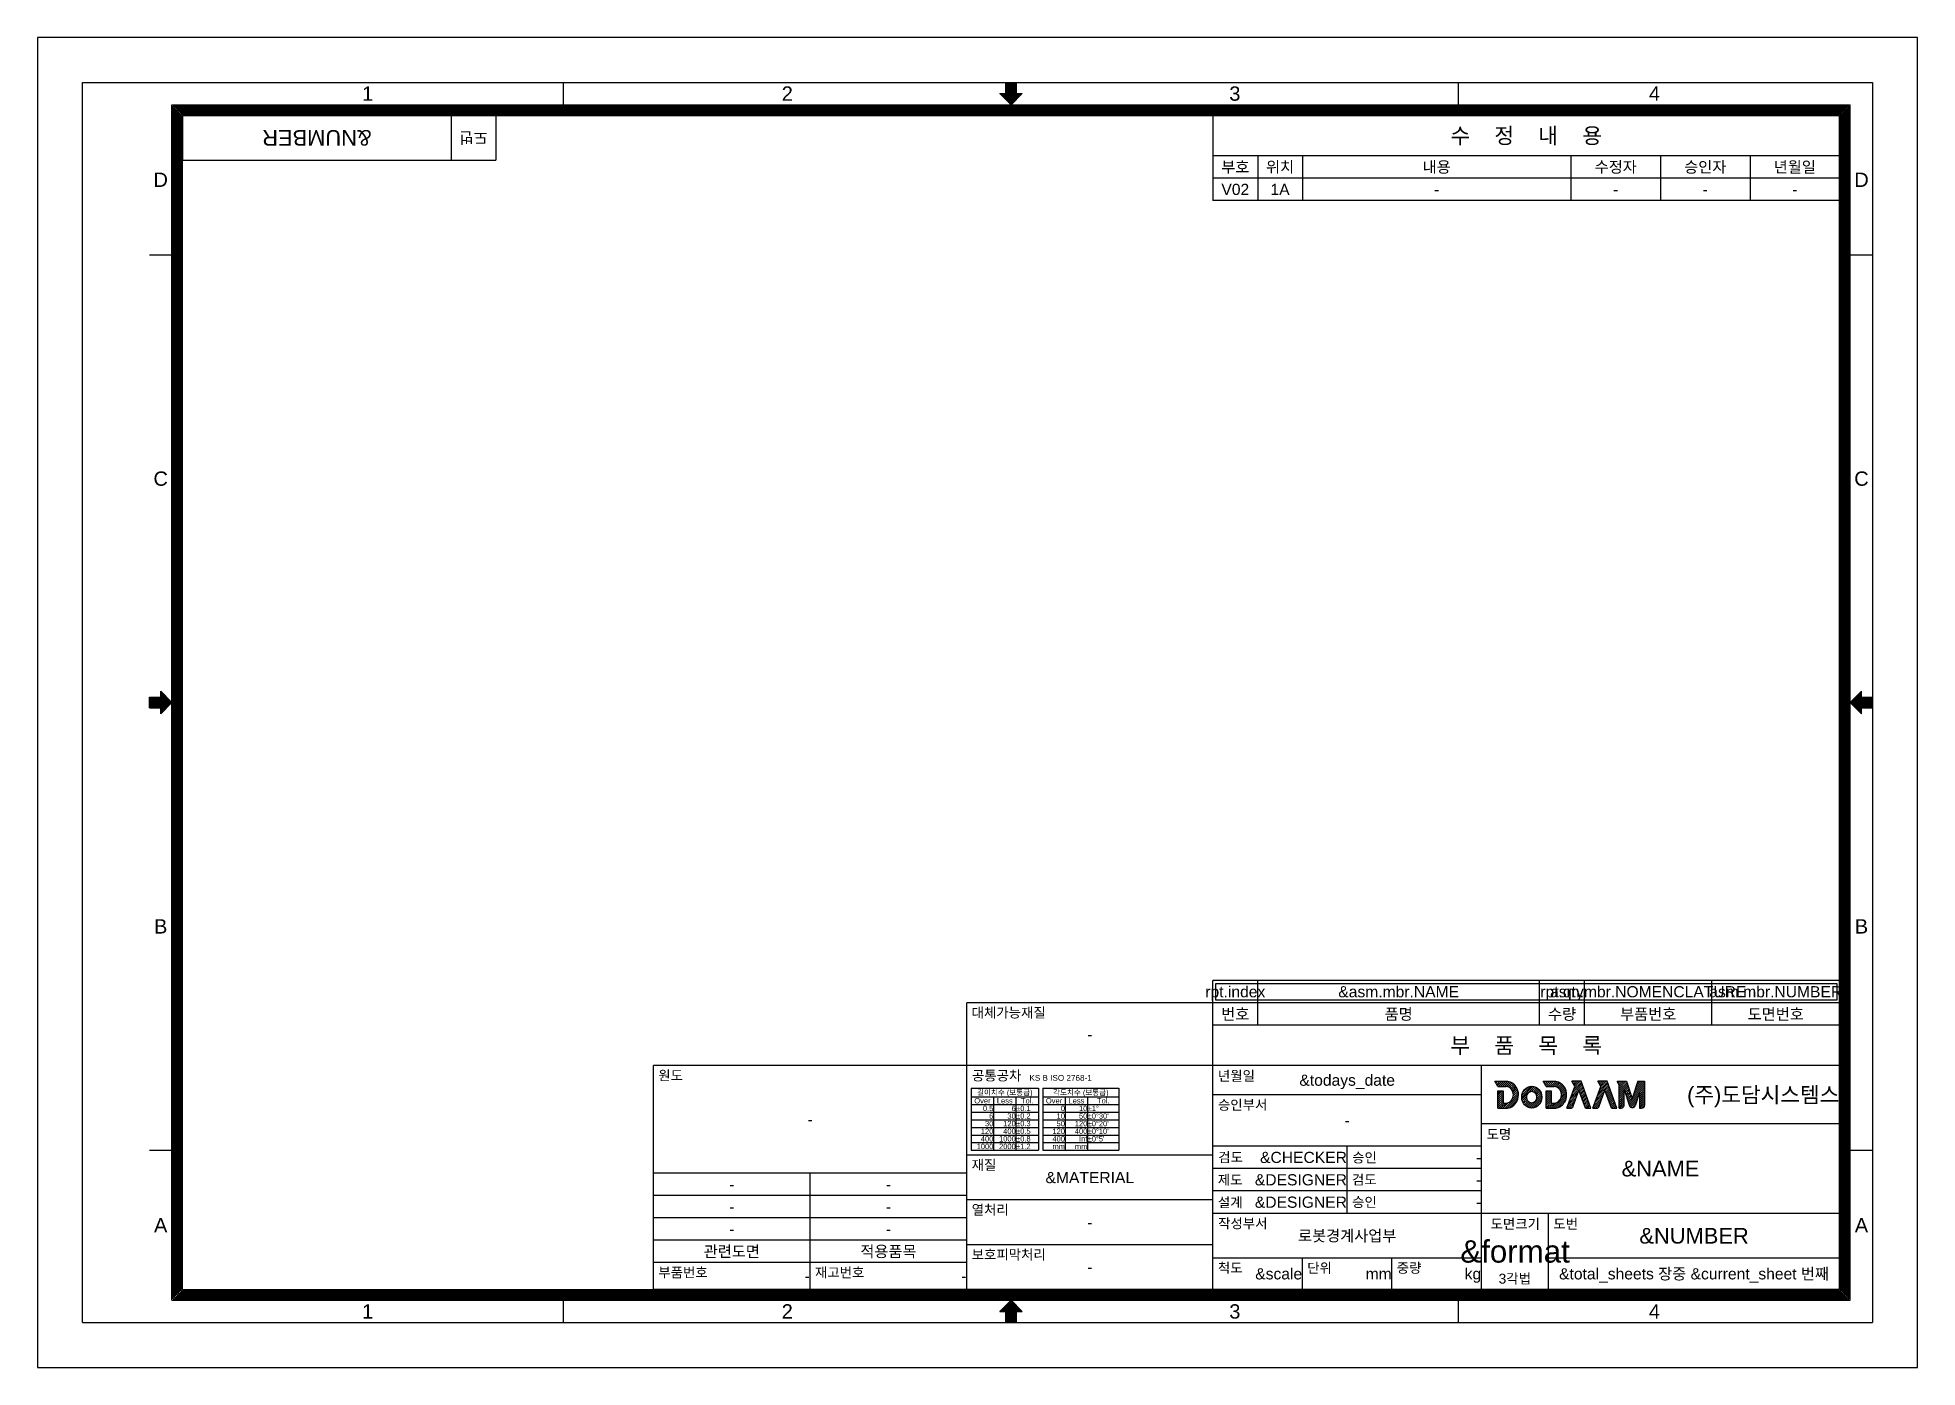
# Model space of a CAD drawing. Header units: millimetres. Extents: x 0 to 420, y 0 to 297.
import ezdxf

# ---------------------------------------------------------------- set-up
doc = ezdxf.new("R2010")
doc.units = ezdxf.units.MM
doc.header["$LTSCALE"] = 23.1
doc.layers.get('0').update_dxf_attribs({"linetype": 'CONTINUOUS'})
doc.layers.add('FRAME', color=7, linetype='CONTINUOUS')
doc.styles.add('TEXTSTYLE_1', font='gdt', dxfattribs={"width": 0.8})
doc.styles.add('TEXTSTYLE_2', font='arialuni.ttf')

msp = doc.modelspace()

# ---------------------------------------------------------------- linework, layer by layer
at = {"color": 7}
for p, q in [((32.4, 279.6), (102.4, 279.6)), ((32.4, 279.6), (32.4, 269.6)), ((92.4, 279.6), (92.4, 269.6)), ((102.4, 279.6), (102.4, 269.6)), ((402.6, 279.6), (262.6, 279.6)), ((262.6, 279.6), (262.6, 260.6)), ((402.6, 279.6), (402.6, 260.6)), ((32.4, 269.6), (102.4, 269.6)), ((402.6, 270.6), (262.6, 270.6)), ((272.6, 270.6), (272.6, 260.6)), ((282.6, 270.6), (282.6, 260.6)), ((342.6, 270.6), (342.6, 260.6)), ((362.6, 270.6), (362.6, 260.6)), ((382.6, 270.6), (382.6, 260.6)), ((402.6, 265.6), (262.6, 265.6)), ((402.6, 260.6), (262.6, 260.6)), ((402.6, 86.4), (262.6, 86.4)), ((262.6, 67.4), (262.6, 86.4)), ((263.23, 82.03), (263.23, 85.77)), ((263.23, 85.77), (401.97, 85.77)), ((272.6, 76.4), (272.6, 86.4)), ((335.6, 76.4), (335.6, 86.4)), ((345.6, 76.4), (345.6, 86.4)), ((374.1, 76.4), (374.1, 86.4)), ((401.97, 85.77), (401.97, 82.03)), ((402.6, 67.4), (402.6, 86.4)), ((262.6, 81.4), (207.6, 81.4)), ((207.6, 17.4), (207.6, 81.4)), ((262.6, 17.4), (262.6, 81.4)), ((402.6, 81.4), (262.6, 81.4)), ((401.97, 82.03), (263.23, 82.03)), ((402.6, 76.4), (262.6, 76.4)), ((207.6, 67.4), (137.6, 67.4)), ((137.6, 17.4), (137.6, 67.4)), ((262.6, 67.4), (207.6, 67.4)), ((207.6, 17.4), (207.6, 67.4)), ((322.6, 67.4), (262.6, 67.4)), ((262.6, 17.4), (262.6, 67.4)), ((402.6, 67.4), (262.6, 67.4)), ((402.6, 67.4), (322.6, 67.4)), ((322.6, 17.4), (322.6, 67.4)), ((322.6, 17.4), (322.6, 67.4)), ((402.6, 17.4), (402.6, 67.4)), ((208.6, 62.4), (223.6, 62.4)), ((208.6, 62.4), (208.6, 48.5)), ((208.6, 60.4), (223.6, 60.4)), ((213.6, 60.4), (213.6, 48.5)), ((218.6, 60.4), (218.6, 48.5)), ((223.6, 62.4), (223.6, 48.5)), ((224.6, 62.4), (241.6, 62.4)), ((224.6, 62.4), (224.6, 48.5)), ((224.6, 60.4), (241.6, 60.4)), ((229.6, 60.4), (229.6, 48.5)), ((234.6, 60.4), (234.6, 48.5)), ((241.6, 62.4), (241.6, 48.5)), ((322.6, 60.9), (262.6, 60.9)), ((208.6, 58.7), (223.6, 58.7)), ((208.6, 57), (223.6, 57)), ((208.6, 55.3), (223.6, 55.3)), ((224.6, 58.7), (241.6, 58.7)), ((224.6, 57), (241.6, 57)), ((224.6, 55.3), (241.6, 55.3)), ((208.6, 53.6), (223.6, 53.6)), ((208.6, 51.9), (223.6, 51.9)), ((224.6, 53.6), (241.6, 53.6)), ((224.6, 51.9), (241.6, 51.9)), ((402.6, 54.4), (322.6, 54.4)), ((262.6, 47.4), (207.6, 47.4)), ((208.6, 50.2), (223.6, 50.2)), ((208.6, 48.5), (223.6, 48.5)), ((224.6, 50.2), (241.6, 50.2)), ((224.6, 48.5), (241.6, 48.5)), ((322.6, 49.4), (262.6, 49.4)), ((292.6, 34.4), (292.6, 49.4)), ((207.6, 43.4), (137.6, 43.4)), ((172.6, 17.4), (172.6, 43.4)), ((322.6, 44.4), (262.6, 44.4)), ((207.6, 38.4), (137.6, 38.4)), ((322.6, 39.4), (262.6, 39.4)), ((262.6, 37.4), (207.6, 37.4)), ((322.6, 34.4), (262.6, 34.4)), ((402.6, 34.4), (322.6, 34.4)), ((337.6, 17.4), (337.6, 34.4)), ((207.6, 33.4), (137.6, 33.4)), ((207.6, 28.4), (137.6, 28.4)), ((262.6, 27.4), (207.6, 27.4)), ((207.6, 23.4), (137.6, 23.4)), ((322.6, 24.4), (262.6, 24.4)), ((282.6, 17.4), (282.6, 24.4)), ((302.6, 17.4), (302.6, 24.4)), ((402.6, 24.4), (337.6, 24.4)), ((207.6, 17.4), (137.6, 17.4)), ((262.6, 17.4), (207.6, 17.4)), ((322.6, 17.4), (262.6, 17.4)), ((402.6, 17.4), (322.6, 17.4))]:
    msp.add_line(p, q, dxfattribs=at)
at = {"layer": 'FRAME', "color": 7}
for p, q in [((0, 297), (0, 0)), ((420, 297), (0, 297)), ((420, 0), (420, 297)), ((10, 10), (10, 287)), ((10, 287), (410, 287)), ((117.5, 282), (117.5, 287)), ((216.3, 283.2), (216.3, 287)), ((216.5, 283), (216.5, 287)), ((216.7, 282.8), (216.7, 287)), ((216.9, 282.6), (216.9, 287)), ((217.1, 282.4), (217.1, 287)), ((217.3, 282.2), (217.3, 287)), ((217.5, 282), (217.5, 287)), ((217.7, 282.2), (217.7, 287)), ((217.9, 282.4), (217.9, 287)), ((218.1, 282.6), (218.1, 287)), ((218.3, 282.8), (218.3, 287)), ((218.5, 283), (218.5, 287)), ((218.7, 283.2), (218.7, 287)), ((317.5, 282), (317.5, 287)), ((410, 287), (410, 10)), ((30, 15), (30, 282)), ((30, 282), (405, 282)), ((30.3, 15.3), (30.3, 281.7)), ((30.3, 281.7), (404.7, 281.7)), ((30.6, 15.6), (30.6, 281.4)), ((30.6, 281.4), (404.4, 281.4)), ((215, 284.5), (217.5, 282)), ((215, 284.5), (216.3, 284.5)), ((215.1, 284.4), (215.1, 284.5)), ((215.3, 284.2), (215.3, 284.5)), ((215.5, 284), (215.5, 284.5)), ((215.7, 283.8), (215.7, 284.5)), ((215.9, 283.6), (215.9, 284.5)), ((216.1, 283.4), (216.1, 284.5)), ((217.5, 282), (220, 284.5)), ((218.7, 284.5), (220, 284.5)), ((218.9, 283.4), (218.9, 284.5)), ((219.1, 283.6), (219.1, 284.5)), ((219.3, 283.8), (219.3, 284.5)), ((219.5, 284), (219.5, 284.5)), ((219.7, 284.2), (219.7, 284.5)), ((219.9, 284.4), (219.9, 284.5)), ((404.4, 15.6), (404.4, 281.4)), ((404.7, 15.3), (404.7, 281.7)), ((405, 15), (405, 282)), ((30.9, 15.9), (30.9, 281.1)), ((30.9, 281.1), (404.1, 281.1)), ((31.2, 16.2), (31.2, 280.8)), ((31.2, 280.8), (403.8, 280.8)), ((31.5, 16.5), (31.5, 280.5)), ((31.5, 280.5), (403.5, 280.5)), ((31.8, 16.8), (31.8, 280.2)), ((31.8, 280.2), (403.2, 280.2)), ((32.1, 17.1), (32.1, 279.9)), ((32.1, 279.9), (402.9, 279.9)), ((32.4, 17.4), (32.4, 279.6)), ((32.4, 279.6), (402.6, 279.6)), ((402.6, 17.4), (402.6, 279.6)), ((402.9, 17.1), (402.9, 279.9)), ((403.2, 16.8), (403.2, 280.2)), ((403.5, 16.5), (403.5, 280.5)), ((403.8, 16.2), (403.8, 280.8)), ((404.1, 15.9), (404.1, 281.1)), ((25, 248.5), (30, 248.5)), ((405, 248.5), (410, 248.5)), ((25, 147.3), (25, 149.7)), ((25, 149.7), (28.8, 149.7)), ((25, 149.5), (29, 149.5)), ((25, 149.3), (29.2, 149.3)), ((25, 149.1), (29.4, 149.1)), ((25, 148.9), (29.6, 148.9)), ((25, 148.7), (29.8, 148.7)), ((25, 148.5), (30, 148.5)), ((25, 148.3), (29.8, 148.3)), ((25, 148.1), (29.6, 148.1)), ((25, 147.9), (29.4, 147.9)), ((25, 147.7), (29.2, 147.7)), ((25, 147.5), (29, 147.5)), ((25, 147.3), (28.8, 147.3)), ((27.5, 149.7), (27.5, 151)), ((27.5, 151), (30, 148.5)), ((27.5, 150.9), (27.6, 150.9)), ((27.5, 150.7), (27.8, 150.7)), ((27.5, 150.5), (28, 150.5)), ((27.5, 150.3), (28.2, 150.3)), ((27.5, 150.1), (28.4, 150.1)), ((27.5, 149.9), (28.6, 149.9)), ((27.5, 146), (30, 148.5)), ((27.5, 146), (27.5, 147.3)), ((27.5, 147.1), (28.6, 147.1)), ((405, 148.5), (407.5, 151)), ((405, 148.5), (410, 148.5)), ((405, 148.5), (407.5, 146)), ((405.2, 148.7), (410, 148.7)), ((405.2, 148.3), (410, 148.3)), ((405.4, 148.9), (410, 148.9)), ((405.4, 148.1), (410, 148.1)), ((405.6, 149.1), (410, 149.1)), ((405.6, 147.9), (410, 147.9)), ((405.8, 149.3), (410, 149.3)), ((405.8, 147.7), (410, 147.7)), ((406, 149.5), (410, 149.5)), ((406, 147.5), (410, 147.5)), ((406.2, 149.7), (410, 149.7)), ((406.2, 147.3), (410, 147.3)), ((406.4, 149.9), (407.5, 149.9)), ((406.4, 147.1), (407.5, 147.1)), ((406.6, 150.1), (407.5, 150.1)), ((406.8, 150.3), (407.5, 150.3)), ((407, 150.5), (407.5, 150.5)), ((407.2, 150.7), (407.5, 150.7)), ((407.4, 150.9), (407.5, 150.9)), ((407.5, 149.7), (407.5, 151)), ((407.5, 146), (407.5, 147.3)), ((27.5, 146.9), (28.4, 146.9)), ((27.5, 146.7), (28.2, 146.7)), ((27.5, 146.5), (28, 146.5)), ((27.5, 146.3), (27.8, 146.3)), ((27.5, 146.1), (27.6, 146.1)), ((406.6, 146.9), (407.5, 146.9)), ((406.8, 146.7), (407.5, 146.7)), ((407, 146.5), (407.5, 146.5)), ((407.2, 146.3), (407.5, 146.3)), ((407.4, 146.1), (407.5, 146.1)), ((325.59, 63.89), (328.11, 63.89)), ((326.27, 62.74), (325.59, 63.89)), ((325.66, 63.77), (325.78, 63.89)), ((325.83, 63.49), (326.23, 63.89)), ((326, 63.21), (326.67, 63.89)), ((326.16, 62.93), (327.12, 63.89)), ((326.42, 62.74), (327.57, 63.89)), ((326.87, 62.74), (328.02, 63.89)), ((327.32, 62.74), (328.45, 63.87)), ((327.77, 62.74), (328.82, 63.79)), ((328.21, 62.73), (329.15, 63.67)), ((328.59, 62.66), (329.45, 63.52)), ((328.9, 62.52), (329.72, 63.34)), ((329.15, 62.32), (329.97, 63.14)), ((336.35, 63.89), (338.86, 63.89)), ((337.03, 62.74), (336.35, 63.89)), ((336.43, 63.76), (336.55, 63.89)), ((336.59, 63.48), (337, 63.89)), ((336.76, 63.2), (337.45, 63.89)), ((336.93, 62.91), (337.9, 63.89)), ((337.2, 62.74), (338.35, 63.89)), ((337.65, 62.74), (338.8, 63.89)), ((338.1, 62.74), (339.22, 63.86)), ((338.55, 62.74), (339.59, 63.79)), ((338.99, 62.73), (339.93, 63.67)), ((339.36, 62.66), (340.22, 63.52)), ((339.67, 62.51), (340.49, 63.34)), ((339.92, 62.31), (340.73, 63.13)), ((342.68, 60.59), (345.17, 63.08)), ((344.87, 63.89), (342.78, 63.89)), ((343.46, 62.74), (342.78, 63.89)), ((342.8, 63.85), (342.84, 63.89)), ((342.94, 61.29), (345.05, 63.4)), ((342.97, 63.57), (343.29, 63.89)), ((343.14, 63.29), (343.74, 63.89)), ((343.19, 62), (344.93, 63.73)), ((343.3, 63.01), (344.19, 63.89)), ((343.45, 62.7), (344.63, 63.89)), ((347.05, 57.89), (344.87, 63.89)), ((348.47, 60.54), (350.98, 63.05)), ((350.68, 63.89), (348.59, 63.89)), ((349.26, 62.74), (348.59, 63.89)), ((348.62, 63.83), (348.68, 63.89)), ((348.72, 61.24), (350.86, 63.38)), ((348.79, 63.55), (349.13, 63.89)), ((348.95, 63.27), (349.57, 63.89)), ((348.98, 61.94), (350.74, 63.71)), ((349.12, 62.98), (350.02, 63.89)), ((349.23, 62.65), (350.47, 63.89)), ((352.85, 57.89), (350.68, 63.89)), ((352.91, 63.89), (355.04, 63.89)), ((353.34, 63.17), (352.91, 63.89)), ((353.01, 63.73), (353.17, 63.89)), ((353.17, 63.45), (353.62, 63.89)), ((353.34, 63.16), (354.06, 63.89)), ((353.34, 62.71), (354.51, 63.89)), ((353.34, 62.26), (354.96, 63.89)), ((353.34, 61.82), (355.13, 63.61)), ((353.34, 61.37), (355.24, 63.27)), ((353.34, 57.89), (353.34, 63.17)), ((355.04, 63.89), (356.3, 60.03)), ((357.57, 63.89), (356.3, 60.03)), ((356.43, 60.42), (359.04, 63.03)), ((356.65, 61.08), (359.04, 63.48)), ((356.87, 61.75), (359, 63.89)), ((357.09, 62.42), (358.55, 63.89)), ((357.31, 63.09), (358.11, 63.89)), ((357.53, 63.76), (357.66, 63.89)), ((357.57, 63.89), (359.04, 63.89)), ((359.04, 63.89), (359.04, 58.56)), ((326.27, 62.74), (328.11, 62.74)), ((326.27, 61.8), (327.42, 61.8)), ((326.27, 57.89), (326.27, 61.8)), ((326.27, 61.69), (326.38, 61.8)), ((326.27, 61.24), (326.83, 61.8)), ((326.27, 60.79), (327.28, 61.8)), ((326.27, 60.34), (327.42, 61.49)), ((326.27, 59.89), (327.42, 61.04)), ((326.27, 59.45), (327.42, 60.59)), ((326.27, 59), (327.42, 60.15)), ((326.27, 58.55), (327.42, 59.7)), ((326.27, 58.1), (327.42, 59.25)), ((326.51, 57.89), (327.66, 59.04)), ((326.96, 57.89), (328.11, 59.04)), ((327.41, 57.89), (328.67, 59.15)), ((327.42, 61.8), (327.42, 59.04)), ((327.42, 59.04), (328.1, 59.04)), ((327.86, 57.89), (330.87, 60.9)), ((328.32, 57.9), (330.84, 60.42)), ((328.87, 58), (330.7, 59.83)), ((329.36, 62.08), (330.18, 62.9)), ((329.52, 61.8), (330.37, 62.64)), ((329.53, 60.01), (330.84, 61.32)), ((329.64, 61.47), (330.53, 62.35)), ((329.71, 61.09), (330.67, 62.04)), ((329.71, 60.64), (330.77, 61.7)), ((331.59, 60.28), (334.11, 62.79)), ((331.62, 60.75), (333.67, 62.8)), ((331.64, 59.87), (334.47, 62.71)), ((331.73, 59.51), (332.75, 60.54)), ((331.8, 61.38), (333.08, 62.66)), ((331.86, 59.19), (332.76, 60.1)), ((332.02, 58.91), (332.86, 59.75)), ((332.21, 58.65), (333.03, 59.47)), ((332.44, 58.43), (333.25, 59.24)), ((332.69, 58.23), (333.55, 59.09)), ((332.98, 58.07), (333.95, 59.05)), ((333.31, 57.96), (336.06, 60.7)), ((333.7, 57.89), (336.08, 60.27)), ((333.87, 61.66), (334.79, 62.57)), ((334.17, 57.92), (336.02, 59.76)), ((334.23, 61.57), (335.07, 62.4)), ((334.5, 61.39), (335.31, 62.2)), ((334.71, 61.14), (335.53, 61.97)), ((334.85, 60.84), (335.71, 61.7)), ((334.87, 58.16), (335.73, 59.03)), ((334.89, 59.98), (335.98, 61.07)), ((334.93, 60.47), (335.87, 61.4)), ((337.03, 62.74), (338.86, 62.74)), ((337.03, 61.8), (338.18, 61.8)), ((337.03, 57.89), (337.03, 61.8)), ((337.03, 61.67), (337.16, 61.8)), ((337.03, 61.22), (337.61, 61.8)), ((337.03, 60.77), (338.06, 61.8)), ((337.03, 60.32), (338.18, 61.47)), ((337.03, 59.87), (338.18, 61.02)), ((337.03, 59.43), (338.18, 60.58)), ((337.03, 58.98), (338.18, 60.13)), ((337.03, 58.53), (338.18, 59.68)), ((337.03, 58.08), (338.18, 59.23)), ((337.29, 57.89), (338.44, 59.04)), ((337.74, 57.89), (338.89, 59.04)), ((338.18, 61.8), (338.18, 59.04)), ((338.18, 59.04), (338.86, 59.04)), ((338.19, 57.89), (339.46, 59.16)), ((338.63, 57.89), (341.63, 60.88)), ((339.09, 57.9), (341.59, 60.4)), ((339.65, 58.01), (341.44, 59.8)), ((340.12, 62.07), (340.95, 62.89)), ((340.27, 59.98), (341.6, 61.31)), ((340.29, 61.78), (341.13, 62.63)), ((340.4, 61.45), (341.29, 62.34)), ((340.46, 60.61), (341.53, 61.68)), ((340.47, 61.07), (341.43, 62.03)), ((341.7, 57.89), (343.46, 62.74)), ((341.78, 57.89), (343.58, 59.69)), ((341.92, 58.48), (343.83, 60.39)), ((342.17, 59.18), (344.09, 61.1)), ((342.23, 57.89), (343.32, 58.99)), ((342.43, 59.88), (344.34, 61.8)), ((343.09, 58.33), (344.38, 61.89)), ((345.82, 57.89), (344.38, 61.89)), ((344.39, 61.85), (345.29, 62.75)), ((344.51, 61.52), (345.41, 62.42)), ((344.63, 61.19), (345.53, 62.09)), ((344.75, 60.86), (345.65, 61.76)), ((344.87, 60.53), (345.77, 61.43)), ((344.99, 60.2), (345.89, 61.1)), ((345.11, 59.87), (346, 60.77)), ((345.23, 59.54), (346.12, 60.44)), ((345.35, 59.21), (346.24, 60.11)), ((345.47, 58.88), (346.36, 59.78)), ((345.58, 58.55), (346.48, 59.45)), ((345.7, 58.22), (346.6, 59.12)), ((347.51, 57.89), (349.26, 62.74)), ((347.62, 57.89), (349.36, 59.64)), ((347.7, 58.42), (349.62, 60.34)), ((347.96, 59.13), (349.87, 61.04)), ((348.06, 57.89), (349.11, 58.93)), ((348.21, 59.83), (350.13, 61.75)), ((348.89, 58.33), (350.18, 61.89)), ((351.63, 57.89), (350.18, 61.89)), ((350.2, 61.82), (351.1, 62.72)), ((350.32, 61.49), (351.22, 62.39)), ((350.44, 61.16), (351.34, 62.06)), ((350.56, 60.83), (351.46, 61.73)), ((350.68, 60.5), (351.58, 61.4)), ((350.8, 60.18), (351.7, 61.07)), ((350.92, 59.85), (351.82, 60.74)), ((351.04, 59.52), (351.94, 60.41)), ((351.16, 59.19), (352.06, 60.08)), ((351.28, 58.86), (352.18, 59.75)), ((351.4, 58.53), (352.29, 59.42)), ((351.52, 58.2), (352.41, 59.09)), ((353.34, 60.92), (355.35, 62.93)), ((353.34, 60.47), (354.49, 61.62)), ((353.34, 60.02), (354.49, 61.17)), ((353.34, 59.57), (354.49, 60.72)), ((353.34, 59.12), (354.49, 60.27)), ((353.34, 58.67), (354.49, 59.82)), ((353.34, 58.22), (354.49, 59.37)), ((353.45, 57.89), (354.49, 58.92)), ((354.49, 62.05), (355.67, 58.45)), ((354.49, 58.56), (354.49, 62.05)), ((354.59, 61.72), (355.46, 62.59)), ((354.71, 61.39), (355.57, 62.25)), ((354.82, 61.05), (355.69, 61.92)), ((354.93, 60.71), (355.8, 61.58)), ((355.04, 60.37), (355.91, 61.24)), ((355.15, 60.03), (356.02, 60.9)), ((355.26, 59.7), (356.13, 60.56)), ((355.37, 59.36), (356.24, 60.23)), ((355.48, 59.02), (359.04, 62.58)), ((355.59, 58.68), (357.71, 60.8)), ((355.71, 58.35), (357.49, 60.13)), ((355.92, 58.11), (357.27, 59.46)), ((357.89, 61.36), (356.94, 58.45)), ((357.89, 60.98), (359.04, 62.13)), ((357.89, 60.53), (359.04, 61.68)), ((357.89, 61.36), (357.89, 57.89)), ((357.89, 60.08), (359.04, 61.23)), ((357.89, 59.64), (359.04, 60.79)), ((357.89, 59.19), (359.04, 60.34)), ((357.89, 58.74), (359.04, 59.89)), ((357.89, 58.29), (359.04, 59.44)), ((357.94, 57.89), (359.04, 58.99)), ((326.27, 57.89), (328.1, 57.89)), ((329.89, 58.57), (330.09, 58.77)), ((337.03, 57.89), (338.86, 57.89)), ((341.7, 57.89), (342.46, 57.89)), ((342.74, 57.95), (343.07, 58.28)), ((345.82, 57.89), (346.72, 58.79)), ((345.82, 57.89), (347.05, 57.89)), ((346.27, 57.89), (346.84, 58.46)), ((346.72, 57.89), (346.96, 58.13)), ((347.51, 57.89), (348.26, 57.89)), ((348.61, 57.99), (348.83, 58.21)), ((351.63, 57.89), (352.85, 57.89)), ((351.66, 57.89), (352.53, 58.77)), ((352.11, 57.89), (352.65, 58.44)), ((352.55, 57.89), (352.77, 58.11)), ((353.34, 57.89), (353.82, 57.89)), ((353.91, 57.89), (354.48, 58.47)), ((356.26, 58), (357.05, 58.79)), ((357.89, 57.89), (358.38, 57.89)), ((358.39, 57.89), (359.04, 58.54)), ((25, 48.5), (30, 48.5)), ((405, 48.5), (410, 48.5)), ((31.8, 16.8), (403.2, 16.8)), ((32.1, 17.1), (402.9, 17.1)), ((32.4, 17.4), (402.6, 17.4)), ((30, 15), (405, 15)), ((30.3, 15.3), (404.7, 15.3)), ((30.6, 15.6), (404.4, 15.6)), ((30.9, 15.9), (404.1, 15.9)), ((31.2, 16.2), (403.8, 16.2)), ((31.5, 16.5), (403.5, 16.5)), ((117.5, 10), (117.5, 15)), ((215, 12.5), (217.5, 15)), ((215.1, 12.5), (215.1, 12.6)), ((215.3, 12.5), (215.3, 12.8)), ((215.5, 12.5), (215.5, 13)), ((215.7, 12.5), (215.7, 13.2)), ((215.9, 12.5), (215.9, 13.4)), ((216.1, 12.5), (216.1, 13.6)), ((216.3, 10), (216.3, 13.8)), ((216.5, 10), (216.5, 14)), ((216.7, 10), (216.7, 14.2)), ((216.9, 10), (216.9, 14.4)), ((217.1, 10), (217.1, 14.6)), ((217.3, 10), (217.3, 14.8)), ((217.5, 15), (220, 12.5)), ((217.5, 10), (217.5, 15)), ((217.7, 10), (217.7, 14.8)), ((217.9, 10), (217.9, 14.6)), ((218.1, 10), (218.1, 14.4)), ((218.3, 10), (218.3, 14.2)), ((218.5, 10), (218.5, 14)), ((218.7, 10), (218.7, 13.8)), ((218.9, 12.5), (218.9, 13.6)), ((219.1, 12.5), (219.1, 13.4)), ((219.3, 12.5), (219.3, 13.2)), ((219.5, 12.5), (219.5, 13)), ((219.7, 12.5), (219.7, 12.8)), ((219.9, 12.5), (219.9, 12.6)), ((317.5, 10), (317.5, 15)), ((10, 10), (410, 10)), ((215, 12.5), (216.3, 12.5)), ((218.7, 12.5), (220, 12.5)), ((0, 0), (420, 0))]:
    msp.add_line(p, q, dxfattribs=at)
for centre, radius, start, end in [((328.11, 61.21), 2.67, 31.6684, 90), ((338.86, 61.21), 2.67, 31.6684, 90), ((328.1, 60.56), 1.52, 270, 327.6042), ((328.1, 60.56), 2.67, 270, 327.6042), ((328.11, 61.21), 1.52, 31.6684, 90), ((327.58, 60.89), 2.14, 327.6042, 31.6684), ((327.58, 60.89), 3.29, 327.6042, 31.6684), ((338.86, 61.21), 1.52, 31.6684, 90), ((338.86, 60.56), 1.52, 270, 327.6042), ((338.86, 60.56), 2.67, 270, 327.6042), ((338.34, 60.89), 2.14, 327.6042, 31.6684), ((338.34, 60.89), 3.29, 327.6042, 31.6684), ((342.46, 58.56), 0.668, 270, 340.0954), ((348.26, 58.56), 0.668, 270, 340.0954), ((353.82, 58.56), 0.668, 270, 360), ((356.3, 58.66), 0.668, 198.1842, 341.8158), ((358.38, 58.56), 0.668, 270, 360)]:
    msp.add_arc(centre, radius, start, end, dxfattribs=at)
msp.add_ellipse((333.84, 60.35), major_axis=(0, -2.46), ratio=0.913043, dxfattribs=at)
msp.add_open_spline([(333.84, 59.04), (333.97, 59.04), (334.1, 59.07), (334.35, 59.18), (334.47, 59.27), (334.69, 59.5), (334.78, 59.65), (334.9, 59.98), (334.93, 60.17), (334.93, 60.54), (334.9, 60.72), (334.77, 61.05), (334.68, 61.2), (334.46, 61.43), (334.34, 61.52), (334.09, 61.63), (333.96, 61.66), (333.7, 61.66), (333.57, 61.63), (333.32, 61.51), (333.2, 61.42), (332.98, 61.18), (332.89, 61.04), (332.77, 60.7), (332.74, 60.52), (332.74, 60.15), (332.78, 59.96), (332.91, 59.63), (333, 59.49), (333.22, 59.26), (333.34, 59.17), (333.59, 59.06), (333.71, 59.04), (333.84, 59.04)], degree=3, knots=[0, 0, 0, 0, 0.393716, 0.393716, 0.787432, 0.787432, 1.181149, 1.181149, 1.574865, 1.574865, 1.968581, 1.968581, 2.362297, 2.362297, 2.756014, 2.756014, 3.14973, 3.14973, 3.543446, 3.543446, 3.937162, 3.937162, 4.330878, 4.330878, 4.724595, 4.724595, 5.118311, 5.118311, 5.512027, 5.512027, 5.905743, 5.905743, 6.283185, 6.283185, 6.283185, 6.283185], dxfattribs=at)

# ---------------------------------------------------------------- texts
at = {"color": 7, "line_spacing_factor": 0.9}
for s, insert, char_height, width, attachment_point, style in [('수    정    내    용', (332.6, 276.85), 3.5, 35.8881, 2, 'TEXTSTYLE_2'), ('부호', (267.6, 269.35), 2.5, 6.9963, 2, 'TEXTSTYLE_2'), ('위치', (277.6, 269.35), 2.5, 6.9963, 2, 'TEXTSTYLE_2'), ('내용', (312.6, 269.35), 2.5, 6.9963, 2, 'TEXTSTYLE_2'), ('수정자', (352.6, 269.35), 2.5, 10.4944, 2, 'TEXTSTYLE_2'), ('승인자', (372.6, 269.35), 2.5, 10.4944, 2, 'TEXTSTYLE_2'), ('년월일', (392.6, 269.35), 2.5, 10.4944, 2, 'TEXTSTYLE_2'), ('V02', (267.6, 264.35), 2.5, 6.2313, 2, 'TEXTSTYLE_2'), ('1A', (277.6, 264.35), 2.5, 4.291, 2, 'TEXTSTYLE_2'), ('-', (312.6, 264.35), 2.5, 1.166, 2, 'TEXTSTYLE_2'), ('-', (352.6, 264.35), 2.5, 1.166, 2, 'TEXTSTYLE_2'), ('-', (372.6, 264.35), 2.5, 1.166, 2, 'TEXTSTYLE_2'), ('-', (392.6, 264.35), 2.5, 1.166, 2, 'TEXTSTYLE_2'), ('rpt.index', (267.6, 85.15), 2.5, 13.4328, 2, 'TEXTSTYLE_2'), ('&asm.mbr.NAME', (304.1, 85.15), 2.5, 27.0149, 2, 'TEXTSTYLE_2'), ('rpt.qty', (340.6, 85.15), 2.5, 9.7295, 2, 'TEXTSTYLE_2'), ('asm.mbr.NOMENCLATURE', (359.85, 85.15), 2.5, 43.9366, 2, 'TEXTSTYLE_2'), ('asm.mbr.NUMBER', (388.35, 85.15), 2.5, 29.7388, 2, 'TEXTSTYLE_2'), ('대체가능재질', (208.68, 80.33), 2.2, 18.4701, 1, 'TEXTSTYLE_2'), ('번호', (267.6, 80.15), 2.5, 6.9963, 2, 'TEXTSTYLE_2'), ('품명', (304.1, 80.15), 2.5, 6.9963, 2, 'TEXTSTYLE_2'), ('수량', (340.6, 80.15), 2.5, 6.9963, 2, 'TEXTSTYLE_2'), ('부품번호', (359.85, 80.15), 2.5, 13.9925, 2, 'TEXTSTYLE_2'), ('도면번호', (388.35, 80.15), 2.5, 13.9925, 2, 'TEXTSTYLE_2'), ('-', (235.1, 75.65), 2.5, 1.166, 2, 'TEXTSTYLE_2'), ('부    품    목    록', (332.6, 73.65), 3.5, 35.8881, 2, 'TEXTSTYLE_2'), ('원도', (138.67, 66.31), 2.2, 6.1567, 1, 'TEXTSTYLE_2'), ('공통공차', (208.76, 66.28), 2.2, 12.3134, 1, 'TEXTSTYLE_2'), ('KS B ISO 2768-1', (221.6, 65.31), 1.3, 13.9604, 1, 'TEXTSTYLE_2'), ('년월일', (263.71, 66.22), 2.2, 9.2351, 1, 'TEXTSTYLE_2'), ('&todays_date', (292.6, 65.4), 2.5, 21.2313, 2, 'TEXTSTYLE_2'), ('(주)도담시스템스  ', (402.54, 62.65), 3.5, 40.2631, 3, 'TEXTSTYLE_2'), ('Over', (211.1, 60.15), 1.2, 3.6672, 2, 'TEXTSTYLE_2'), ('길이치수 (보통급)', (216.1, 62), 1.2, 13.3388, 2, 'TEXTSTYLE_2'), ('Less', (216.1, 60.15), 1.2, 3.5552, 2, 'TEXTSTYLE_2'), ('Tol.', (221.1, 60.15), 1.2, 2.7985, 2, 'TEXTSTYLE_2'), ('Over', (227.1, 60.15), 1.2, 3.6672, 2, 'TEXTSTYLE_2'), ('각도치수 (보통급)', (233.1, 62), 1.2, 13.3388, 2, 'TEXTSTYLE_2'), ('Less', (232.1, 60.15), 1.2, 3.5552, 2, 'TEXTSTYLE_2'), ('Tol.', (238.1, 60.15), 1.2, 2.7985, 2, 'TEXTSTYLE_2'), ('승인부서', (263.72, 59.74), 2.2, 12.3134, 1, 'TEXTSTYLE_2'), ('-', (172.6, 56.65), 2.5, 1.166, 2, 'TEXTSTYLE_2'), ('0.5', (213.54, 58.45), 1.2, 2.3373, 3, 'TEXTSTYLE_2'), ('30', (213.54, 55.05), 1.2, 1.8716, 3, 'TEXTSTYLE_2'), ('6', (213.54, 56.75), 1.2, 0.9358, 3, 'TEXTSTYLE_2'), ('120', (218.54, 55.05), 1.2, 2.8075, 3, 'TEXTSTYLE_2'), ('30', (218.54, 56.75), 1.2, 1.8716, 3, 'TEXTSTYLE_2'), ('6', (218.54, 58.45), 1.2, 0.9358, 3, 'TEXTSTYLE_2'), ('{\\Fgdt;`}\\Farialuni.ttf;0.1', (218.66, 58.45), 1.2, 3.9373, 1, 'TEXTSTYLE_1'), ('{\\Fgdt;`}\\Farialuni.ttf;0.2', (218.66, 56.75), 1.2, 3.9373, 1, 'TEXTSTYLE_1'), ('{\\Fgdt;`}\\Farialuni.ttf;0.3', (218.66, 55.05), 1.2, 3.9373, 1, 'TEXTSTYLE_1'), ('50', (229.54, 55.05), 1.2, 1.8716, 3, 'TEXTSTYLE_2'), ('10', (229.54, 56.75), 1.2, 1.8716, 3, 'TEXTSTYLE_2'), ('0', (229.54, 58.45), 1.2, 0.9358, 3, 'TEXTSTYLE_2'), ('120', (234.54, 55.05), 1.2, 2.8075, 3, 'TEXTSTYLE_2'), ('50', (234.54, 56.75), 1.2, 1.8716, 3, 'TEXTSTYLE_2'), ('10', (234.54, 58.45), 1.2, 1.8716, 3, 'TEXTSTYLE_2'), ('{\\Fgdt;`}\\Farialuni.ttf;1\\Fgdt;{\\Fgdt;~}', (234.66, 58.45), 1.2, 3.3358, 1, 'TEXTSTYLE_1'), ("{\\Fgdt;`}\\Farialuni.ttf;0\\Fgdt;{\\Fgdt;~}\\Farialuni.ttf;30'", (234.66, 56.75), 1.2, 5.5299, 1, 'TEXTSTYLE_1'), ("{\\Fgdt;`}\\Farialuni.ttf;0\\Fgdt;{\\Fgdt;~}\\Farialuni.ttf;20'", (234.66, 55.05), 1.2, 5.5299, 1, 'TEXTSTYLE_1'), ('-', (292.6, 56.4), 2.5, 1.166, 2, 'TEXTSTYLE_2'), ('400', (213.54, 51.65), 1.2, 2.8075, 3, 'TEXTSTYLE_2'), ('120', (213.54, 53.35), 1.2, 2.8075, 3, 'TEXTSTYLE_2'), ('1000', (218.54, 51.65), 1.2, 3.7433, 3, 'TEXTSTYLE_2'), ('400', (218.54, 53.35), 1.2, 2.8075, 3, 'TEXTSTYLE_2'), ('{\\Fgdt;`}\\Farialuni.ttf;0.5', (218.66, 53.35), 1.2, 3.9373, 1, 'TEXTSTYLE_1'), ('{\\Fgdt;`}\\Farialuni.ttf;0.8', (218.66, 51.65), 1.2, 3.9373, 1, 'TEXTSTYLE_1'), ('400', (229.54, 51.65), 1.2, 2.8075, 3, 'TEXTSTYLE_2'), ('120', (229.54, 53.35), 1.2, 2.8075, 3, 'TEXTSTYLE_2'), ('400', (234.54, 53.35), 1.2, 2.8075, 3, 'TEXTSTYLE_2'), ('Inf', (234.54, 51.65), 1.2, 1.9209, 3, 'TEXTSTYLE_2'), ("{\\Fgdt;`}\\Farialuni.ttf;0\\Fgdt;{\\Fgdt;~}\\Farialuni.ttf;10'", (234.66, 53.35), 1.2, 5.5299, 1, 'TEXTSTYLE_1'), ("{\\Fgdt;`}\\Farialuni.ttf;0\\Fgdt;{\\Fgdt;~}\\Farialuni.ttf;5'", (234.66, 51.65), 1.2, 4.594, 1, 'TEXTSTYLE_1'), ('도명', (323.73, 53.18), 2.2, 6.1567, 1, 'TEXTSTYLE_2'), ('재질', (208.69, 46.31), 2.2, 6.1567, 1, 'TEXTSTYLE_2'), ('1000', (213.54, 49.95), 1.2, 3.7433, 3, 'TEXTSTYLE_2'), ('2000', (218.54, 49.95), 1.2, 3.7433, 3, 'TEXTSTYLE_2'), ('{\\Fgdt;`}\\Farialuni.ttf;1.2', (218.66, 49.95), 1.2, 3.9373, 1, 'TEXTSTYLE_1'), ('mm ', (229.54, 49.95), 1.2, 3.2597, 3, 'TEXTSTYLE_2'), ('mm ', (234.54, 49.95), 1.2, 3.2597, 3, 'TEXTSTYLE_2'), ('검도', (263.78, 48.02), 2.2, 6.1567, 1, 'TEXTSTYLE_2'), ('&CHECKER', (292.54, 48.15), 2.5, 19.4403, 3, 'TEXTSTYLE_2'), ('승인', (293.71, 47.97), 2.2, 6.1567, 1, 'TEXTSTYLE_2'), ('-', (322.54, 48.15), 2.5, 1.166, 3, 'TEXTSTYLE_2'), ('&MATERIAL', (235.1, 43.65), 2.5, 19.8228, 2, 'TEXTSTYLE_2'), ('제도', (263.69, 42.99), 2.2, 6.1567, 1, 'TEXTSTYLE_2'), ('&DESIGNER', (292.54, 43.15), 2.5, 20.6063, 3, 'TEXTSTYLE_2'), ('검도', (293.66, 43.02), 2.2, 6.1567, 1, 'TEXTSTYLE_2'), ('&NAME', (362.6, 46.15), 3.5, 17.4086, 2, 'TEXTSTYLE_2'), ('-', (155.1, 42.15), 2.5, 1.166, 2, 'TEXTSTYLE_2'), ('-', (190.1, 42.15), 2.5, 1.166, 2, 'TEXTSTYLE_2'), ('설계', (263.72, 37.96), 2.2, 6.1567, 1, 'TEXTSTYLE_2'), ('&DESIGNER', (292.54, 38.15), 2.5, 20.6063, 3, 'TEXTSTYLE_2'), ('승인', (293.7, 38.02), 2.2, 6.1567, 1, 'TEXTSTYLE_2'), ('-', (322.54, 43.15), 2.5, 1.166, 3, 'TEXTSTYLE_2'), ('-', (155.1, 37.15), 2.5, 1.166, 2, 'TEXTSTYLE_2'), ('-', (190.1, 37.15), 2.5, 1.166, 2, 'TEXTSTYLE_2'), ('열처리', (208.7, 36.31), 2.2, 9.2351, 1, 'TEXTSTYLE_2'), ('-', (322.54, 38.15), 2.5, 1.166, 3, 'TEXTSTYLE_2'), ('-', (155.1, 32.15), 2.5, 1.166, 2, 'TEXTSTYLE_2'), ('-', (190.1, 32.15), 2.5, 1.166, 2, 'TEXTSTYLE_2'), ('-', (235.1, 33.65), 2.5, 1.166, 2, 'TEXTSTYLE_2'), ('작성부서', (263.76, 33.27), 2.2, 12.3134, 1, 'TEXTSTYLE_2'), ('로봇경계사업부', (292.6, 30.65), 2.5, 24.4869, 2, 'TEXTSTYLE_2'), ('도면크기', (330.14, 33.13), 2.2, 12.3134, 2, 'TEXTSTYLE_2'), ('도번', (338.66, 33.13), 2.2, 6.1567, 1, 'TEXTSTYLE_2'), ('&NUMBER', (370.1, 31.15), 3.5, 24.4869, 2, 'TEXTSTYLE_2'), ('관련도면', (155.1, 27.15), 2.5, 13.9925, 2, 'TEXTSTYLE_2'), ('적용품목', (190.1, 27.15), 2.5, 13.9925, 2, 'TEXTSTYLE_2'), ('보호피막처리', (208.69, 26.31), 2.2, 18.4701, 1, 'TEXTSTYLE_2'), ('&format', (330.1, 28.4), 5, 24.4963, 2, 'TEXTSTYLE_2'), ('부품번호', (138.69, 22.31), 2.2, 12.3134, 1, 'TEXTSTYLE_2'), ('재고번호', (173.69, 22.3), 2.2, 12.3134, 1, 'TEXTSTYLE_2'), ('-', (235.1, 23.65), 2.5, 1.166, 2, 'TEXTSTYLE_2'), ('척도', (263.7, 23.34), 2.2, 6.1567, 1, 'TEXTSTYLE_2'), ('&scale', (282.54, 22.15), 2.5, 10.5131, 3, 'TEXTSTYLE_2'), ('단위', (283.66, 23.3), 2.2, 6.1567, 1, 'TEXTSTYLE_2'), ('mm', (302.54, 22.15), 2.5, 5.8209, 3, 'TEXTSTYLE_2'), ('중량', (303.68, 23.32), 2.2, 6.1567, 1, 'TEXTSTYLE_2'), ('kg', (322.54, 22.15), 2.5, 3.7034, 3, 'TEXTSTYLE_2'), ('3각법', (330.05, 20.92), 2.2, 7.8724, 2, 'TEXTSTYLE_2'), ('&total_sheets 장중 &current_sheet 번째', (370.1, 22.15), 2.5, 61.4925, 2, 'TEXTSTYLE_2'), ('-', (172.54, 21.65), 2.5, 1.166, 3, 'TEXTSTYLE_2'), ('-', (207.54, 21.65), 2.5, 1.166, 3, 'TEXTSTYLE_2')]:
    msp.add_mtext(s, dxfattribs=dict(at, insert=insert, char_height=char_height, width=width, attachment_point=attachment_point, style=style))
at = {"color": 7, "attachment_point": 2, "rotation": 180, "line_spacing_factor": 0.9, "style": 'TEXTSTYLE_2'}
for s, insert, char_height, width in [('&NUMBER', (62.4, 272.85), 3.5, 24.4869), ('도번', (97.4, 273.35), 2.5, 6.9963)]:
    msp.add_mtext(s, dxfattribs=dict(at, insert=insert, char_height=char_height, width=width))
at = {"layer": 'FRAME', "color": 7, "char_height": 3.2, "attachment_point": 2, "line_spacing_factor": 0.9, "style": 'TEXTSTYLE_2'}
for s, insert, width in [('1', (73.75, 286.1), 2.4955), ('2', (167.5, 286.1), 2.4955), ('3', (267.5, 286.1), 2.4955), ('4', (361.25, 286.1), 2.4955), ('D', (27.51, 266.85), 3.2358), ('D', (407.51, 266.85), 3.2358), ('C', (27.5, 200.1), 3.2358), ('C', (407.5, 200.1), 3.2358), ('B', (27.5, 100.1), 2.9851), ('B', (407.5, 100.1), 2.9851), ('A', (27.5, 33.35), 2.997), ('A', (407.5, 33.35), 2.997), ('1', (73.75, 14.1), 2.4955), ('2', (167.5, 14.1), 2.4955), ('3', (267.5, 14.1), 2.4955), ('4', (361.25, 14.1), 2.4955)]:
    msp.add_mtext(s, dxfattribs=dict(at, insert=insert, width=width))

doc.saveas('drawing.dxf')
